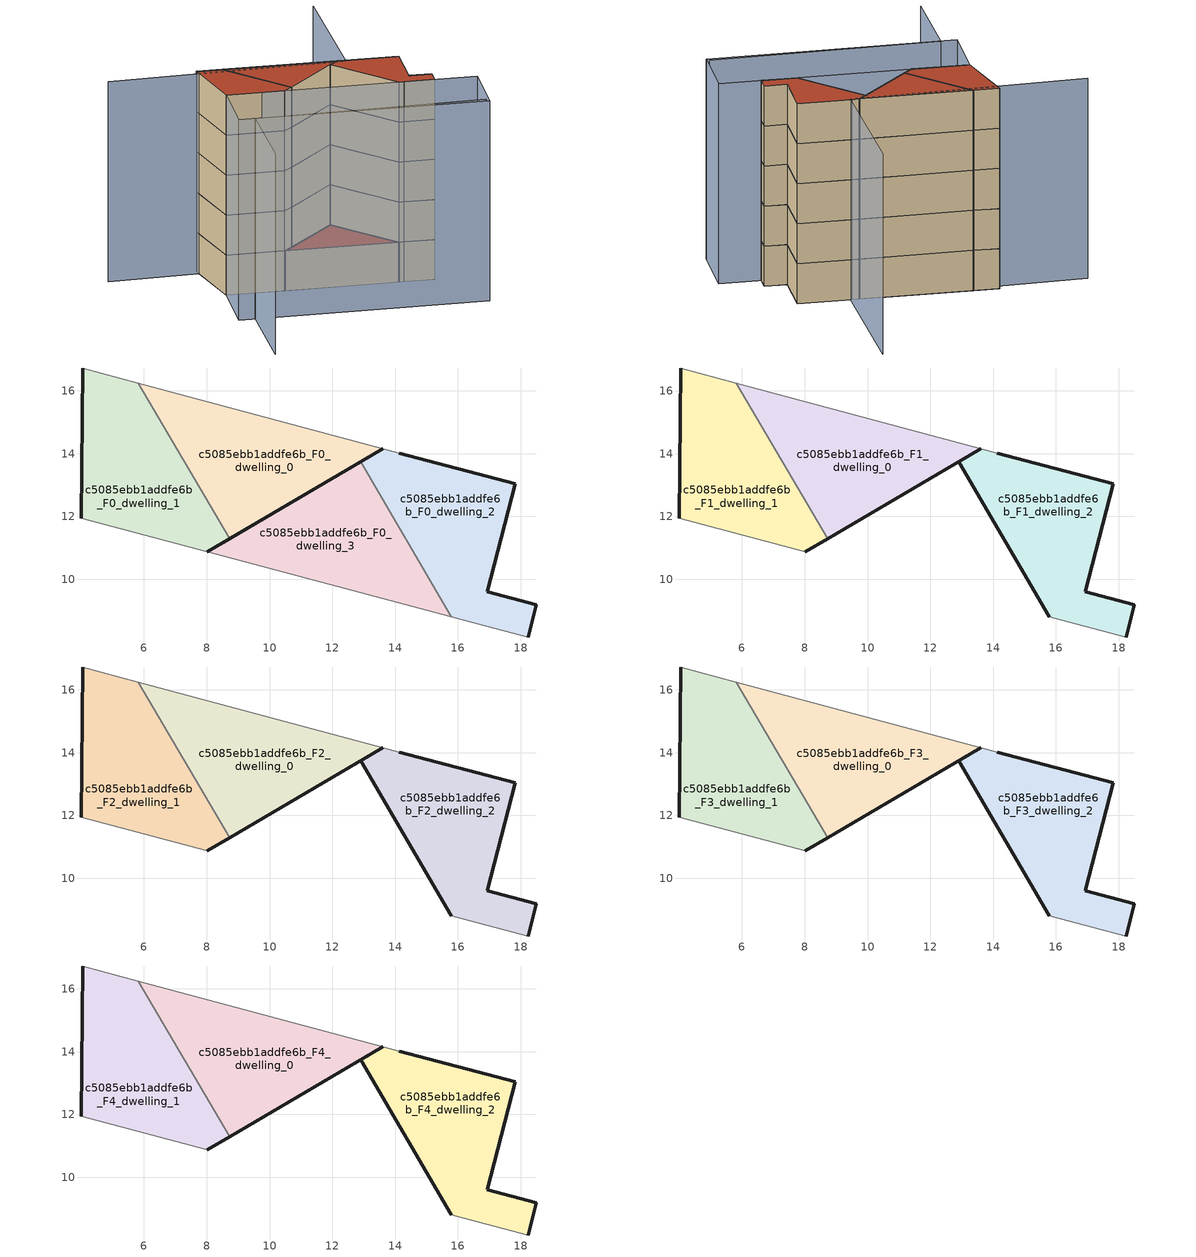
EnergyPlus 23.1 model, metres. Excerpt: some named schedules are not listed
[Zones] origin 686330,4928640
c5085ebb1addfe6b_F0_dwelling_0
 floor ground (EU_floor_Construction): 13.6,14.15 5.82,16.25 8.72,11.3 z0
 wall outside (EU_wall_Construction): 13.6,14.15 8.72,11.3 z0:3
 wall to c5085ebb1addfe6b_F0_dwelling_1 (EU_wall_Construction): 8.72,11.3 5.82,16.25 z0:3
 wall adiabatic (EU_wall_Construction): 5.82,16.25 13.6,14.15 z0:3
c5085ebb1addfe6b_F0_dwelling_1
 floor ground (EU_floor_Construction): 8.72,11.3 5.82,16.25 4.05,16.73 4,11.95 8.01,10.88 z0
 wall outside (EU_wall_Construction): 8.72,11.3 8.01,10.88 / 4,11.95 4.05,16.73 z0:3
 wall adiabatic (EU_wall_Construction): 4.05,16.73 5.82,16.25 / 8.01,10.88 4,11.95 z0:3
c5085ebb1addfe6b_F0_dwelling_2
 floor ground (EU_floor_Construction): 18.24,8.16 18.5,9.19 16.94,9.6 17.84,13.04 14.14,14.01 13.6,14.15 12.9,13.74 15.8,8.8 16.14,8.71 z0
 wall outside (EU_wall_Construction): 12.9,13.74 13.6,14.15 / 14.14,14.01 17.84,13.04 16.94,9.6 18.5,9.19 18.24,8.16 z0:3
 wall adiabatic (EU_wall_Construction): 18.24,8.16 16.14,8.71 15.8,8.8 / 13.6,14.15 14.14,14.01 z0:3
 wall to c5085ebb1addfe6b_F0_dwelling_3 (EU_wall_Construction): 15.8,8.8 12.9,13.74 z0:3
c5085ebb1addfe6b_F0_dwelling_3
 floor ground (EU_floor_Construction): 15.8,8.8 12.9,13.74 8.01,10.88 z0
 wall outside (EU_wall_Construction): 8.01,10.88 12.9,13.74 z0:3
 wall adiabatic (EU_wall_Construction): 15.8,8.8 8.01,10.88 z0:3
 roof outside (EU_roof_Construction): 12.9,13.74 15.8,8.8 8.01,10.88 z3
c5085ebb1addfe6b_F1_dwelling_0
 floor to c5085ebb1addfe6b_F0_dwelling_0 (EU_floor_Construction): 13.6,14.15 5.82,16.25 8.72,11.3 z3
 wall outside (EU_wall_Construction): 13.6,14.15 8.72,11.3 z3:6
 wall to c5085ebb1addfe6b_F1_dwelling_1 (EU_wall_Construction): 8.72,11.3 5.82,16.25 z3:6
 wall adiabatic (EU_wall_Construction): 5.82,16.25 13.6,14.15 z3:6
c5085ebb1addfe6b_F1_dwelling_1
 floor to c5085ebb1addfe6b_F0_dwelling_1 (EU_floor_Construction): 8.72,11.3 5.82,16.25 4.05,16.73 4,11.95 8.01,10.88 z3
 wall outside (EU_wall_Construction): 8.72,11.3 8.01,10.88 / 4,11.95 4.05,16.73 z3:6
 wall adiabatic (EU_wall_Construction): 4.05,16.73 5.82,16.25 / 8.01,10.88 4,11.95 z3:6
c5085ebb1addfe6b_F1_dwelling_2
 floor to c5085ebb1addfe6b_F0_dwelling_2 (EU_floor_Construction): 18.24,8.16 18.5,9.19 16.94,9.6 17.84,13.04 14.14,14.01 13.6,14.15 12.9,13.74 15.8,8.8 16.14,8.71 z3
 wall outside (EU_wall_Construction): 15.8,8.8 12.9,13.74 13.6,14.15 / 14.14,14.01 17.84,13.04 16.94,9.6 18.5,9.19 18.24,8.16 z3:6
 wall adiabatic (EU_wall_Construction): 18.24,8.16 16.14,8.71 15.8,8.8 / 13.6,14.15 14.14,14.01 z3:6
c5085ebb1addfe6b_F2_dwelling_0
 floor to c5085ebb1addfe6b_F1_dwelling_0 (EU_floor_Construction): 13.6,14.15 5.82,16.25 8.72,11.3 z6
 wall outside (EU_wall_Construction): 13.6,14.15 8.72,11.3 z6:9
 wall to c5085ebb1addfe6b_F2_dwelling_1 (EU_wall_Construction): 8.72,11.3 5.82,16.25 z6:9
 wall adiabatic (EU_wall_Construction): 5.82,16.25 13.6,14.15 z6:9
c5085ebb1addfe6b_F2_dwelling_1
 floor to c5085ebb1addfe6b_F1_dwelling_1 (EU_floor_Construction): 8.72,11.3 5.82,16.25 4.05,16.73 4,11.95 8.01,10.88 z6
 wall outside (EU_wall_Construction): 8.72,11.3 8.01,10.88 / 4,11.95 4.05,16.73 z6:9
 wall adiabatic (EU_wall_Construction): 4.05,16.73 5.82,16.25 / 8.01,10.88 4,11.95 z6:9
c5085ebb1addfe6b_F2_dwelling_2
 floor to c5085ebb1addfe6b_F1_dwelling_2 (EU_floor_Construction): 18.24,8.16 18.5,9.19 16.94,9.6 17.84,13.04 14.14,14.01 13.6,14.15 12.9,13.74 15.8,8.8 16.14,8.71 z6
 wall outside (EU_wall_Construction): 15.8,8.8 12.9,13.74 13.6,14.15 / 14.14,14.01 17.84,13.04 16.94,9.6 18.5,9.19 18.24,8.16 z6:9
 wall adiabatic (EU_wall_Construction): 18.24,8.16 16.14,8.71 15.8,8.8 / 13.6,14.15 14.14,14.01 z6:9
c5085ebb1addfe6b_F3_dwelling_0
 floor to c5085ebb1addfe6b_F2_dwelling_0 (EU_floor_Construction): 13.6,14.15 5.82,16.25 8.72,11.3 z9
 wall outside (EU_wall_Construction): 13.6,14.15 8.72,11.3 z9:12
 wall to c5085ebb1addfe6b_F3_dwelling_1 (EU_wall_Construction): 8.72,11.3 5.82,16.25 z9:12
 wall adiabatic (EU_wall_Construction): 5.82,16.25 13.6,14.15 z9:12
c5085ebb1addfe6b_F3_dwelling_1
 floor to c5085ebb1addfe6b_F2_dwelling_1 (EU_floor_Construction): 8.72,11.3 5.82,16.25 4.05,16.73 4,11.95 8.01,10.88 z9
 wall outside (EU_wall_Construction): 8.72,11.3 8.01,10.88 / 4,11.95 4.05,16.73 z9:12
 wall adiabatic (EU_wall_Construction): 4.05,16.73 5.82,16.25 / 8.01,10.88 4,11.95 z9:12
c5085ebb1addfe6b_F3_dwelling_2
 floor to c5085ebb1addfe6b_F2_dwelling_2 (EU_floor_Construction): 18.24,8.16 18.5,9.19 16.94,9.6 17.84,13.04 14.14,14.01 13.6,14.15 12.9,13.74 15.8,8.8 16.14,8.71 z9
 wall outside (EU_wall_Construction): 15.8,8.8 12.9,13.74 13.6,14.15 / 14.14,14.01 17.84,13.04 16.94,9.6 18.5,9.19 18.24,8.16 z9:12
 wall adiabatic (EU_wall_Construction): 18.24,8.16 16.14,8.71 15.8,8.8 / 13.6,14.15 14.14,14.01 z9:12
c5085ebb1addfe6b_F4_dwelling_0
 floor to c5085ebb1addfe6b_F3_dwelling_0 (EU_floor_Construction): 13.6,14.15 5.82,16.25 8.72,11.3 z12
 wall outside (EU_wall_Construction): 13.6,14.15 8.72,11.3 z12:15
 wall to c5085ebb1addfe6b_F4_dwelling_1 (EU_wall_Construction): 8.72,11.3 5.82,16.25 z12:15
 wall adiabatic (EU_wall_Construction): 5.82,16.25 13.6,14.15 z12:15
 roof outside (EU_roof_Construction): 13.6,14.15 8.72,11.3 5.82,16.25 z15
c5085ebb1addfe6b_F4_dwelling_1
 floor to c5085ebb1addfe6b_F3_dwelling_1 (EU_floor_Construction): 8.72,11.3 5.82,16.25 4.05,16.73 4,11.95 8.01,10.88 z12
 wall outside (EU_wall_Construction): 8.72,11.3 8.01,10.88 / 4,11.95 4.05,16.73 z12:15
 wall adiabatic (EU_wall_Construction): 4.05,16.73 5.82,16.25 / 8.01,10.88 4,11.95 z12:15
 roof outside (EU_roof_Construction): 5.82,16.25 8.72,11.3 8.01,10.88 4,11.95 4.05,16.73 z15
c5085ebb1addfe6b_F4_dwelling_2
 floor to c5085ebb1addfe6b_F3_dwelling_2 (EU_floor_Construction): 18.24,8.16 18.5,9.19 16.94,9.6 17.84,13.04 14.14,14.01 13.6,14.15 12.9,13.74 15.8,8.8 16.14,8.71 z12
 wall outside (EU_wall_Construction): 15.8,8.8 12.9,13.74 13.6,14.15 / 14.14,14.01 17.84,13.04 16.94,9.6 18.5,9.19 18.24,8.16 z12:15
 wall adiabatic (EU_wall_Construction): 18.24,8.16 16.14,8.71 15.8,8.8 / 13.6,14.15 14.14,14.01 z12:15
 roof outside (EU_roof_Construction): 17.84,13.04 16.94,9.6 18.5,9.19 18.24,8.16 16.14,8.71 15.8,8.8 12.9,13.74 13.6,14.15 14.14,14.01 z15
shading: 2.41,1 3.97,7.29 / 3.97,7.29 19.83,3.37 / 16.51,23.74 14.18,13.9 / 14.18,13.9 -2.22,17.77 / 4,11.95 21.1,7.38 / 21.1,7.38 19.94,3.03 / 19.94,3.03 2.84,7.6 / 2.84,7.6 4,11.95 z0:15
[Building]
EU S2 Campaign: North Axis=0; Terrain=City; Solar Distribution=FullExterior
[Site:Location]
Bologna: Latitude=44.5; Longitude=11.25; Time Zone=1; Elevation=37
[SizingPeriod:WeatherFileDays]
AnnualSizingPeriod: Begin Month=1; Begin Day of Month=1; End Month=12; End Day of Month=31; Day of Week for Start Day=Monday; Use Weather File Daylight Saving Period=No; Use Weather File Rain and Snow Indicators=No
[MATERIAL]
EU_InternalMass_Material: Roughness=MediumRough; Thickness=0.1; Conductivity=1; Density=1800; Specific Heat=900; Thermal Absorptance=0.9; Solar Absorptance=0.7; Visible Absorptance=0.7
[MATERIAL:NOMASS] Roughness=MediumRough; Thermal Absorptance=0.9; Solar Absorptance=0.7; Visible Absorptance=0.7
Name | Thermal Resistance
EU_wall_NoMass | 0.905828
EU_roof_NoMass | 0.37593
EU_floor_NoMass | 0.67114
[CONSTRUCTION]
EU_wall_Construction: EU_wall_NoMass
EU_roof_Construction: EU_roof_NoMass
EU_floor_Construction: EU_floor_NoMass
EU_InternalMass_Construction: EU_InternalMass_Material
[ZONE] Type=1; Multiplier=1; Ceiling Height=autocalculate; Floor Area=autocalculate; Part of Total Floor Area=Yes
Name | Volume
c5085ebb1addfe6b_F0_dwelling_0; c5085ebb1addfe6b_F1_dwelling_0; c5085ebb1addfe6b_F2_dwelling_0; c5085ebb1addfe6b_F3_dwelling_0; c5085ebb1addfe6b_F4_dwelling_0 | 48.6709
c5085ebb1addfe6b_F0_dwelling_1; c5085ebb1addfe6b_F1_dwelling_1; c5085ebb1addfe6b_F2_dwelling_1; c5085ebb1addfe6b_F3_dwelling_1; c5085ebb1addfe6b_F4_dwelling_1; c5085ebb1addfe6b_F0_dwelling_3 | 48.6738
c5085ebb1addfe6b_F0_dwelling_2; c5085ebb1addfe6b_F1_dwelling_2; c5085ebb1addfe6b_F2_dwelling_2; c5085ebb1addfe6b_F3_dwelling_2; c5085ebb1addfe6b_F4_dwelling_2 | 48.6724
[INTERNALMASS] Construction=EU_InternalMass_Construction
Name | Zone or ZoneList | Surface Area
c5085ebb1addfe6b_F0_dwelling_0_EU_InternalMass | c5085ebb1addfe6b_F0_dwelling_0 | 16.224
c5085ebb1addfe6b_F0_dwelling_1_EU_InternalMass | c5085ebb1addfe6b_F0_dwelling_1 | 16.2243
c5085ebb1addfe6b_F0_dwelling_2_EU_InternalMass | c5085ebb1addfe6b_F0_dwelling_2 | 16.2238
c5085ebb1addfe6b_F0_dwelling_3_EU_InternalMass | c5085ebb1addfe6b_F0_dwelling_3 | 16.2245
c5085ebb1addfe6b_F1_dwelling_0_EU_InternalMass | c5085ebb1addfe6b_F1_dwelling_0 | 16.224
c5085ebb1addfe6b_F1_dwelling_1_EU_InternalMass | c5085ebb1addfe6b_F1_dwelling_1 | 16.2243
c5085ebb1addfe6b_F1_dwelling_2_EU_InternalMass | c5085ebb1addfe6b_F1_dwelling_2 | 32.448
c5085ebb1addfe6b_F2_dwelling_0_EU_InternalMass | c5085ebb1addfe6b_F2_dwelling_0 | 16.224
c5085ebb1addfe6b_F2_dwelling_1_EU_InternalMass | c5085ebb1addfe6b_F2_dwelling_1 | 16.2243
c5085ebb1addfe6b_F2_dwelling_2_EU_InternalMass | c5085ebb1addfe6b_F2_dwelling_2 | 32.448
c5085ebb1addfe6b_F3_dwelling_0_EU_InternalMass | c5085ebb1addfe6b_F3_dwelling_0 | 16.224
c5085ebb1addfe6b_F3_dwelling_1_EU_InternalMass | c5085ebb1addfe6b_F3_dwelling_1 | 16.2243
c5085ebb1addfe6b_F3_dwelling_2_EU_InternalMass | c5085ebb1addfe6b_F3_dwelling_2 | 32.448
c5085ebb1addfe6b_F4_dwelling_0_EU_InternalMass | c5085ebb1addfe6b_F4_dwelling_0 | 16.224
c5085ebb1addfe6b_F4_dwelling_1_EU_InternalMass | c5085ebb1addfe6b_F4_dwelling_1 | 16.2243
c5085ebb1addfe6b_F4_dwelling_2_EU_InternalMass | c5085ebb1addfe6b_F4_dwelling_2 | 32.448
[OTHEREQUIPMENT] Fuel Type=Electricity; Design Level Calculation Method=Watts/Area; Power per Zone Floor Area=1; Fraction Latent=0; Fraction Radiant=0; Fraction Lost=0; Carbon Dioxide Generation Rate=0; EndUse Subcategory=EU_Step8_InternalGains
Name | Zone or ZoneList or Space or SpaceList | Schedule
EU_Step8_InternalGain_c5085ebb1addfe6b_F0_dwelling_0_f000 | c5085ebb1addfe6b_F0_dwelling_0 | EU_Step8_GainSchedule_c5085ebb1addfe6b_F0_dwelling_0_f000
EU_Step8_InternalGain_c5085ebb1addfe6b_F0_dwelling_1_f000 | c5085ebb1addfe6b_F0_dwelling_1 | EU_Step8_GainSchedule_c5085ebb1addfe6b_F0_dwelling_1_f000
EU_Step8_InternalGain_c5085ebb1addfe6b_F0_dwelling_2_f000 | c5085ebb1addfe6b_F0_dwelling_2 | EU_Step8_GainSchedule_c5085ebb1addfe6b_F0_dwelling_2_f000
EU_Step8_InternalGain_c5085ebb1addfe6b_F0_dwelling_3_f000 | c5085ebb1addfe6b_F0_dwelling_3 | EU_Step8_GainSchedule_c5085ebb1addfe6b_F0_dwelling_3_f000
EU_Step8_InternalGain_c5085ebb1addfe6b_F1_dwelling_0_f000 | c5085ebb1addfe6b_F1_dwelling_0 | EU_Step8_GainSchedule_c5085ebb1addfe6b_F1_dwelling_0_f000
EU_Step8_InternalGain_c5085ebb1addfe6b_F1_dwelling_1_f000 | c5085ebb1addfe6b_F1_dwelling_1 | EU_Step8_GainSchedule_c5085ebb1addfe6b_F1_dwelling_1_f000
EU_Step8_InternalGain_c5085ebb1addfe6b_F1_dwelling_2_f000 | c5085ebb1addfe6b_F1_dwelling_2 | EU_Step8_GainSchedule_c5085ebb1addfe6b_F1_dwelling_2_f000
EU_Step8_InternalGain_c5085ebb1addfe6b_F2_dwelling_0_f000 | c5085ebb1addfe6b_F2_dwelling_0 | EU_Step8_GainSchedule_c5085ebb1addfe6b_F2_dwelling_0_f000
EU_Step8_InternalGain_c5085ebb1addfe6b_F2_dwelling_1_f000 | c5085ebb1addfe6b_F2_dwelling_1 | EU_Step8_GainSchedule_c5085ebb1addfe6b_F2_dwelling_1_f000
EU_Step8_InternalGain_c5085ebb1addfe6b_F2_dwelling_2_f000 | c5085ebb1addfe6b_F2_dwelling_2 | EU_Step8_GainSchedule_c5085ebb1addfe6b_F2_dwelling_2_f000
EU_Step8_InternalGain_c5085ebb1addfe6b_F3_dwelling_0_f000 | c5085ebb1addfe6b_F3_dwelling_0 | EU_Step8_GainSchedule_c5085ebb1addfe6b_F3_dwelling_0_f000
EU_Step8_InternalGain_c5085ebb1addfe6b_F3_dwelling_1_f000 | c5085ebb1addfe6b_F3_dwelling_1 | EU_Step8_GainSchedule_c5085ebb1addfe6b_F3_dwelling_1_f000
EU_Step8_InternalGain_c5085ebb1addfe6b_F3_dwelling_2_f000 | c5085ebb1addfe6b_F3_dwelling_2 | EU_Step8_GainSchedule_c5085ebb1addfe6b_F3_dwelling_2_f000
EU_Step8_InternalGain_c5085ebb1addfe6b_F4_dwelling_0_f000 | c5085ebb1addfe6b_F4_dwelling_0 | EU_Step8_GainSchedule_c5085ebb1addfe6b_F4_dwelling_0_f000
EU_Step8_InternalGain_c5085ebb1addfe6b_F4_dwelling_1_f000 | c5085ebb1addfe6b_F4_dwelling_1 | EU_Step8_GainSchedule_c5085ebb1addfe6b_F4_dwelling_1_f000
EU_Step8_InternalGain_c5085ebb1addfe6b_F4_dwelling_2_f000 | c5085ebb1addfe6b_F4_dwelling_2 | EU_Step8_GainSchedule_c5085ebb1addfe6b_F4_dwelling_2_f000
[ZONEVENTILATION:DESIGNFLOWRATE] Schedule=EU_AlwaysOn; Design Flow Rate Calculation Method=AirChanges/Hour; Air Changes per Hour=0.73129; Ventilation Type=Natural; Fan Pressure Rise=0; Fan Total Efficiency=1; Constant Term Coefficient=1; Temperature Term Coefficient=0; Velocity Term Coefficient=0; Velocity Squared Term Coefficient=0; Minimum Indoor Temperature=-100; Maximum Indoor Temperature=100; Delta Temperature=-100; Minimum Outdoor Temperature=-100; Maximum Outdoor Temperature=100; Maximum Wind Speed=40
Name | Zone or ZoneList or Space or SpaceList
EU_ConstantAir_c5085ebb1addfe6b_F0_dwelling_0 | c5085ebb1addfe6b_F0_dwelling_0
EU_ConstantAir_c5085ebb1addfe6b_F0_dwelling_1 | c5085ebb1addfe6b_F0_dwelling_1
EU_ConstantAir_c5085ebb1addfe6b_F0_dwelling_2 | c5085ebb1addfe6b_F0_dwelling_2
EU_ConstantAir_c5085ebb1addfe6b_F0_dwelling_3 | c5085ebb1addfe6b_F0_dwelling_3
EU_ConstantAir_c5085ebb1addfe6b_F1_dwelling_0 | c5085ebb1addfe6b_F1_dwelling_0
EU_ConstantAir_c5085ebb1addfe6b_F1_dwelling_1 | c5085ebb1addfe6b_F1_dwelling_1
EU_ConstantAir_c5085ebb1addfe6b_F1_dwelling_2 | c5085ebb1addfe6b_F1_dwelling_2
EU_ConstantAir_c5085ebb1addfe6b_F2_dwelling_0 | c5085ebb1addfe6b_F2_dwelling_0
EU_ConstantAir_c5085ebb1addfe6b_F2_dwelling_1 | c5085ebb1addfe6b_F2_dwelling_1
EU_ConstantAir_c5085ebb1addfe6b_F2_dwelling_2 | c5085ebb1addfe6b_F2_dwelling_2
EU_ConstantAir_c5085ebb1addfe6b_F3_dwelling_0 | c5085ebb1addfe6b_F3_dwelling_0
EU_ConstantAir_c5085ebb1addfe6b_F3_dwelling_1 | c5085ebb1addfe6b_F3_dwelling_1
EU_ConstantAir_c5085ebb1addfe6b_F3_dwelling_2 | c5085ebb1addfe6b_F3_dwelling_2
EU_ConstantAir_c5085ebb1addfe6b_F4_dwelling_0 | c5085ebb1addfe6b_F4_dwelling_0
EU_ConstantAir_c5085ebb1addfe6b_F4_dwelling_1 | c5085ebb1addfe6b_F4_dwelling_1
EU_ConstantAir_c5085ebb1addfe6b_F4_dwelling_2 | c5085ebb1addfe6b_F4_dwelling_2
[HVACTEMPLATE:THERMOSTAT] Constant Heating Setpoint=20; Constant Cooling Setpoint=50
EU_HeatOnly_c5085ebb1addfe6b_F0_dwelling_0; EU_HeatOnly_c5085ebb1addfe6b_F0_dwelling_1; EU_HeatOnly_c5085ebb1addfe6b_F0_dwelling_2; EU_HeatOnly_c5085ebb1addfe6b_F0_dwelling_3; EU_HeatOnly_c5085ebb1addfe6b_F1_dwelling_0; EU_HeatOnly_c5085ebb1addfe6b_F1_dwelling_1; EU_HeatOnly_c5085ebb1addfe6b_F1_dwelling_2; EU_HeatOnly_c5085ebb1addfe6b_F2_dwelling_0; EU_HeatOnly_c5085ebb1addfe6b_F2_dwelling_1; EU_HeatOnly_c5085ebb1addfe6b_F2_dwelling_2; EU_HeatOnly_c5085ebb1addfe6b_F3_dwelling_0; EU_HeatOnly_c5085ebb1addfe6b_F3_dwelling_1; EU_HeatOnly_c5085ebb1addfe6b_F3_dwelling_2; EU_HeatOnly_c5085ebb1addfe6b_F4_dwelling_0; EU_HeatOnly_c5085ebb1addfe6b_F4_dwelling_1; EU_HeatOnly_c5085ebb1addfe6b_F4_dwelling_2
[HVACTEMPLATE:ZONE:IDEALLOADSAIRSYSTEM] System Availability Schedule=EU_AlwaysOn; Maximum Heating Supply Air Temperature=50; Minimum Cooling Supply Air Temperature=13; Maximum Heating Supply Air Humidity Ratio=0.0156; Minimum Cooling Supply Air Humidity Ratio=0.0077; Heating Limit=NoLimit; Cooling Limit=NoLimit; Heating Availability Schedule=EU_AlwaysOn; Cooling Availability Schedule=EU_CoolingOff; Dehumidification Control Type=ConstantSensibleHeatRatio; Cooling Sensible Heat Ratio=0.7; Dehumidification Setpoint=60; Humidification Control Type=None; Humidification Setpoint=30; Outdoor Air Method=None; Outdoor Air Flow Rate per Person=0.00944; Outdoor Air Flow Rate per Zone Floor Area=0; Outdoor Air Flow Rate per Zone=0; Demand Controlled Ventilation Type=None; Outdoor Air Economizer Type=NoEconomizer; Heat Recovery Type=None; Sensible Heat Recovery Effectiveness=0.7; Latent Heat Recovery Effectiveness=0.65
Name | Template Thermostat
c5085ebb1addfe6b_F0_dwelling_0 | EU_HeatOnly_c5085ebb1addfe6b_F0_dwelling_0
c5085ebb1addfe6b_F0_dwelling_1 | EU_HeatOnly_c5085ebb1addfe6b_F0_dwelling_1
c5085ebb1addfe6b_F0_dwelling_2 | EU_HeatOnly_c5085ebb1addfe6b_F0_dwelling_2
c5085ebb1addfe6b_F0_dwelling_3 | EU_HeatOnly_c5085ebb1addfe6b_F0_dwelling_3
c5085ebb1addfe6b_F1_dwelling_0 | EU_HeatOnly_c5085ebb1addfe6b_F1_dwelling_0
c5085ebb1addfe6b_F1_dwelling_1 | EU_HeatOnly_c5085ebb1addfe6b_F1_dwelling_1
c5085ebb1addfe6b_F1_dwelling_2 | EU_HeatOnly_c5085ebb1addfe6b_F1_dwelling_2
c5085ebb1addfe6b_F2_dwelling_0 | EU_HeatOnly_c5085ebb1addfe6b_F2_dwelling_0
c5085ebb1addfe6b_F2_dwelling_1 | EU_HeatOnly_c5085ebb1addfe6b_F2_dwelling_1
c5085ebb1addfe6b_F2_dwelling_2 | EU_HeatOnly_c5085ebb1addfe6b_F2_dwelling_2
c5085ebb1addfe6b_F3_dwelling_0 | EU_HeatOnly_c5085ebb1addfe6b_F3_dwelling_0
c5085ebb1addfe6b_F3_dwelling_1 | EU_HeatOnly_c5085ebb1addfe6b_F3_dwelling_1
c5085ebb1addfe6b_F3_dwelling_2 | EU_HeatOnly_c5085ebb1addfe6b_F3_dwelling_2
c5085ebb1addfe6b_F4_dwelling_0 | EU_HeatOnly_c5085ebb1addfe6b_F4_dwelling_0
c5085ebb1addfe6b_F4_dwelling_1 | EU_HeatOnly_c5085ebb1addfe6b_F4_dwelling_1
c5085ebb1addfe6b_F4_dwelling_2 | EU_HeatOnly_c5085ebb1addfe6b_F4_dwelling_2
[SIZING:ZONE] Zone Cooling Design Supply Air Temperature Input Method=SupplyAirTemperature; Zone Cooling Design Supply Air Temperature=13; Zone Heating Design Supply Air Temperature Input Method=SupplyAirTemperature; Zone Heating Design Supply Air Temperature=50; Zone Cooling Design Supply Air Humidity Ratio=0.008; Zone Heating Design Supply Air Humidity Ratio=0.008; Cooling Design Air Flow Method=DesignDay; Cooling Design Air Flow Rate=0; Cooling Minimum Air Flow per Zone Floor Area=0.000762; Cooling Minimum Air Flow=0; Cooling Minimum Air Flow Fraction=0.2; Heating Design Air Flow Method=DesignDay; Heating Design Air Flow Rate=0; Heating Maximum Air Flow per Zone Floor Area=0.002032; Heating Maximum Air Flow=0.141576; Heating Maximum Air Flow Fraction=0.3; Account for Dedicated Outdoor Air System=No; Dedicated Outdoor Air System Control Strategy=NeutralSupplyAir; Dedicated Outdoor Air Low Setpoint Temperature for Design=autosize; Dedicated Outdoor Air High Setpoint Temperature for Design=autosize; Zone Load Sizing Method=Sensible Load Only No Latent Load; Zone Latent Cooling Design Supply Air Humidity Ratio Input Method=HumidityRatioDifference; Zone Cooling Design Supply Air Humidity Ratio Difference=0.005; Zone Latent Heating Design Supply Air Humidity Ratio Input Method=HumidityRatioDifference; Zone Humidification Design Supply Air Humidity Ratio Difference=0.005
c5085ebb1addfe6b_F0_dwelling_0; c5085ebb1addfe6b_F0_dwelling_1
